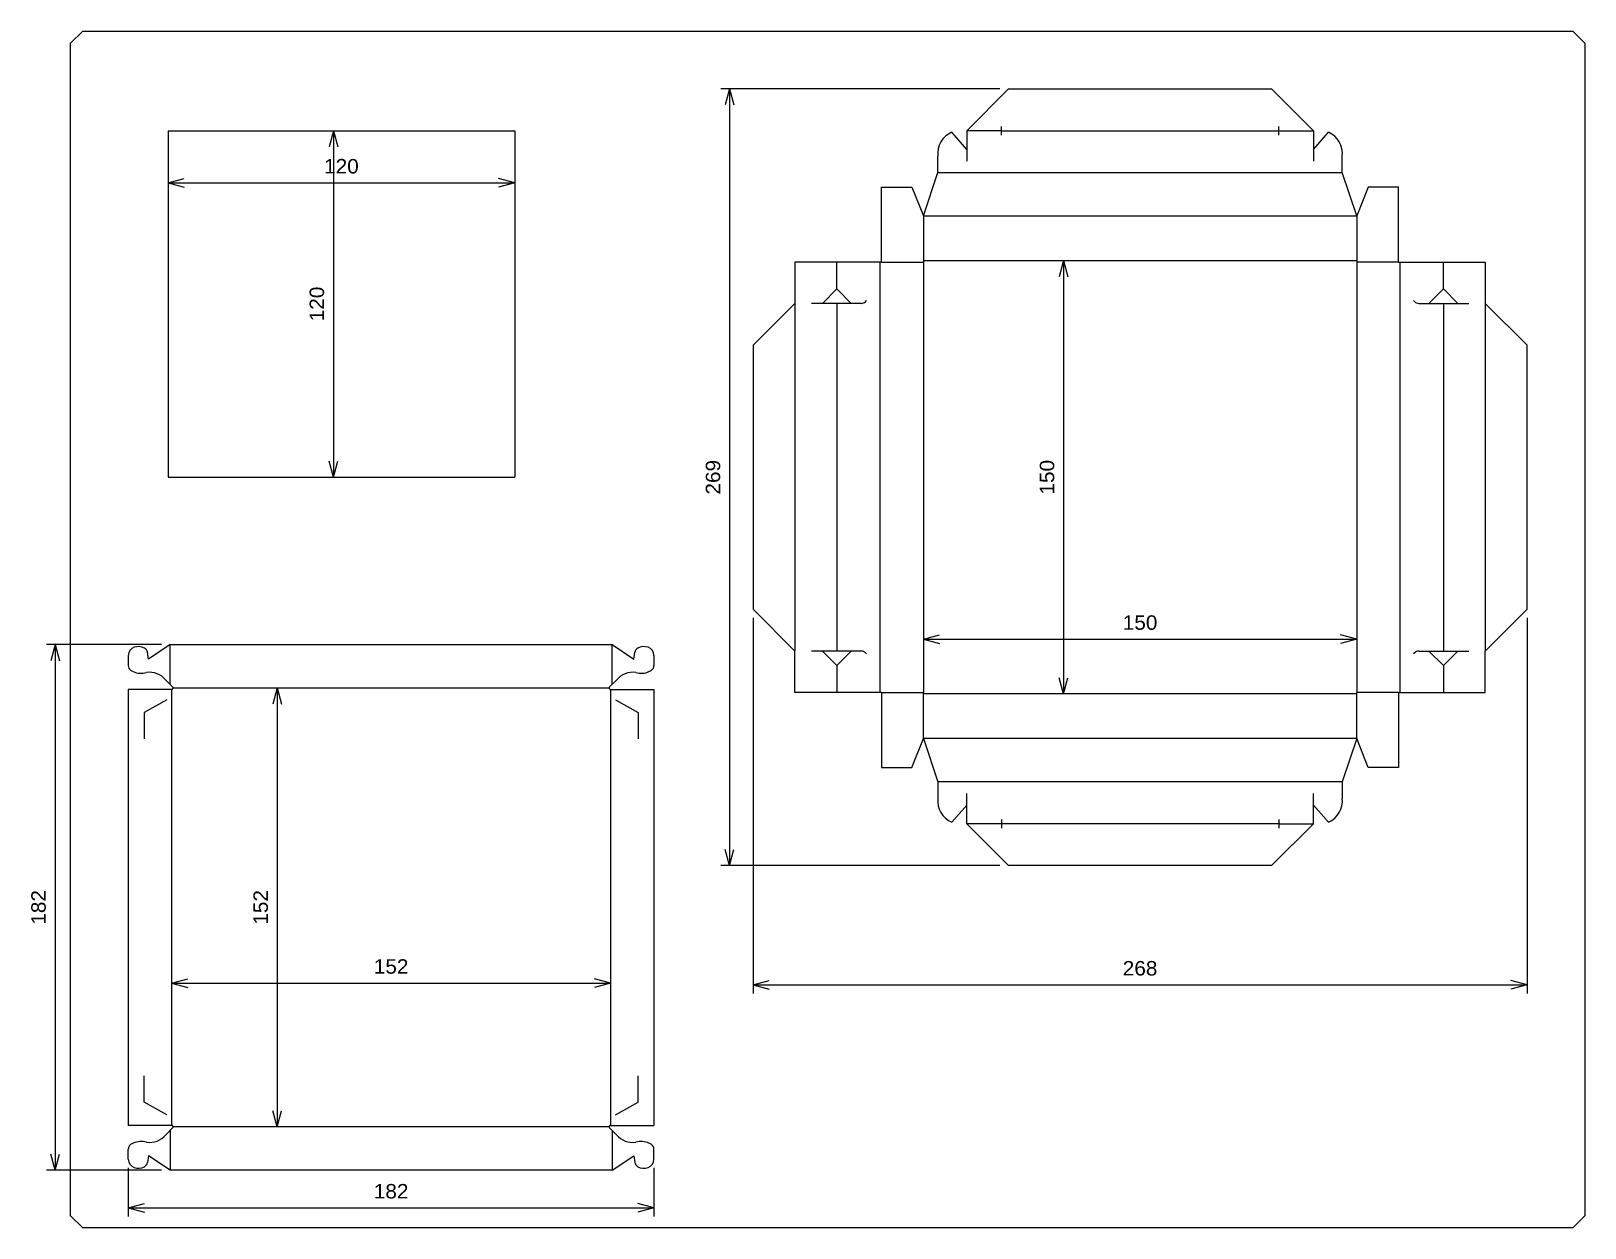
# Model space of a CAD drawing. Extents: x -366 to 172, y 107 to 522.
import ezdxf
from ezdxf.enums import TextEntityAlignment as Align

# ---------------------------------------------------------------- set-up
doc = ezdxf.new("R2010")
doc.units = 0
doc.layers.get('0').update_dxf_attribs({"linetype": 'CONTINUOUS'})
for name, color, linetype in [('01_CUT_2PT', 12, 'CONTINUOUS'), ('03_BIG_2PT', 10, 'CONTINUOUS'), ('05_PRF_2PT', 14, 'CONTINUOUS'), ('07_RIC_2PT', 9, 'CONTINUOUS'), ('BOARD', 12, 'CONTINUOUS'), ('TEXT', 15, 'CONTINUOUS')]:
    doc.layers.add(name, color=color, linetype=linetype)

msp = doc.modelspace()

# ---------------------------------------------------------------- linework, layer by layer
for p, q in [((-30.446948, 501.519134), (-127.047975, 501.519134)), ((-124.047975, 501.519134), (-125.547975, 495.921058)), ((-124.047975, 501.519134), (-122.547975, 495.921058)), ((-124.047975, 501.519134), (-124.047975, 232.519257)), ((-261.196918, 487.019196), (-262.696918, 481.42112)), ((-261.196918, 487.019196), (-259.696918, 481.42112)), ((-261.196918, 487.019196), (-261.196918, 367.019196)), ((-318.446948, 468.961717), (-312.848872, 470.461717)), ((-318.446948, 468.961717), (-312.848872, 467.461717)), ((-318.446948, 468.961717), (-198.446948, 468.961717)), ((-198.446948, 468.961717), (-204.045024, 470.461717)), ((-198.446948, 468.961717), (-204.045024, 467.461717)), ((-8.413066, 442.019134), (-9.913066, 436.421058)), ((-8.413066, 442.019134), (-6.913066, 436.421058)), ((-8.413066, 442.019134), (-8.413066, 292.019257)), ((-261.196918, 367.019196), (-262.696918, 372.617272)), ((-261.196918, 367.019196), (-259.696918, 372.617272)), ((-115.946948, 318.319257), (-115.946948, 188.236329)), ((152.053052, 318.319257), (152.053052, 188.236329)), ((-56.946948, 310.942026), (-51.348872, 312.442026)), ((93.053052, 310.942026), (87.454976, 312.442026)), ((-320.738022, 309.073578), (-360.550116, 309.073578)), ((-357.550116, 309.073578), (-359.050116, 303.475502)), ((-357.550116, 309.073578), (-356.050116, 303.475502)), ((-357.550116, 309.073578), (-357.550116, 127.073578)), ((-56.946948, 310.942026), (-51.348872, 309.442026)), ((-56.946948, 310.942026), (93.053052, 310.942026)), ((93.053052, 310.942026), (87.454976, 309.442026)), ((-8.413066, 292.019257), (-9.913066, 297.617334)), ((-8.413066, 292.019257), (-6.913066, 297.617334)), ((-280.646357, 294.073578), (-282.146357, 288.475502)), ((-280.646357, 294.073578), (-279.146357, 288.475502)), ((-280.646357, 294.073578), (-280.646357, 142.073578)), ((-124.047975, 232.519257), (-125.547975, 238.117334)), ((-124.047975, 232.519257), (-122.547975, 238.117334)), ((-30.446948, 232.519257), (-127.047975, 232.519257)), ((-317.238022, 191.85652), (-311.639946, 193.35652)), ((-317.238022, 191.85652), (-311.639946, 190.35652)), ((-317.238022, 191.85652), (-165.238022, 191.85652)), ((-165.238022, 191.85652), (-170.836098, 193.35652)), ((-165.238022, 191.85652), (-170.836098, 190.35652)), ((-115.946948, 191.236329), (-110.348872, 192.736329)), ((-115.946948, 191.236329), (-110.348872, 189.736329)), ((-115.946948, 191.236329), (152.053052, 191.236329)), ((152.053052, 191.236329), (146.454976, 192.736329)), ((152.053052, 191.236329), (146.454976, 189.736329)), ((-280.646357, 142.073578), (-282.146357, 147.671654)), ((-280.646357, 142.073578), (-279.146357, 147.671654)), ((-357.550116, 127.073578), (-359.050116, 132.671654)), ((-357.550116, 127.073578), (-356.050116, 132.671654)), ((-320.738022, 127.073578), (-360.550116, 127.073578)), ((-332.238022, 127.85292), (-332.238022, 111.022473)), ((-150.238022, 127.85292), (-150.238022, 111.022473)), ((-332.238022, 114.022473), (-326.639946, 115.522473)), ((-332.238022, 114.022473), (-326.639946, 112.522473)), ((-332.238022, 114.022473), (-150.238022, 114.022473)), ((-150.238022, 114.022473), (-155.836098, 115.522473)), ((-150.238022, 114.022473), (-155.836098, 112.522473))]:
    msp.add_line(p, q)
at = {"layer": '01_CUT_2PT'}
for p, q in [((-27.446948, 501.519134), (-41.946704, 487.019379)), ((-27.446948, 501.519134), (63.553052, 501.519134)), ((63.553052, 501.519134), (78.052808, 487.019379)), ((-41.946704, 480.519379), (-47.170092, 486.492523)), ((-41.946704, 487.019379), (-41.946704, 476.519134)), ((78.052808, 487.019379), (78.052808, 476.519134)), ((78.052808, 480.519379), (83.276196, 486.492523)), ((-51.946948, 472.519134), (-51.946948, 478.211985)), ((88.053052, 472.519134), (88.053052, 478.211985)), ((-56.946948, 457.519134), (-51.946948, 472.519134)), ((93.053052, 457.519134), (88.053052, 472.519134)), ((-71.446704, 441.519379), (-71.446704, 467.519134)), ((-71.446704, 467.519134), (-60.954279, 467.519134)), ((-60.954279, 467.519134), (-56.946948, 457.519134)), ((97.060383, 467.519134), (93.053052, 457.519134)), ((107.552808, 467.519134), (97.060383, 467.519134)), ((107.552808, 441.519379), (107.552808, 467.519134)), ((-56.946948, 457.519134), (-56.946948, 441.519379)), ((93.053052, 457.519134), (93.053052, 441.519379)), ((-71.446704, 441.519379), (-101.446948, 441.519379)), ((-101.446948, 441.519379), (-101.446948, 427.219135)), ((107.552808, 441.519379), (137.553052, 441.519379)), ((137.553052, 441.519379), (137.553052, 427.219135)), ((-86.946948, 432.219379), (-91.946948, 427.219379)), ((-81.94687, 427.219095), (-86.946948, 432.219379)), ((118.052974, 427.219095), (123.053052, 432.219379)), ((123.053052, 432.219379), (128.053052, 427.219379)), ((-115.946948, 412.719134), (-101.446948, 427.219135)), ((-78.445317, 427.219379), (-95.758087, 427.219379)), ((-77.03101, 427.805072), (-76.616704, 428.219379)), ((113.137114, 427.805072), (112.722808, 428.219379)), ((114.551421, 427.219379), (131.864191, 427.219379)), ((152.053052, 412.719134), (137.553052, 427.219135)), ((-115.946948, 412.719134), (-115.946948, 321.319257)), ((152.053052, 321.319257), (152.053052, 412.719134)), ((-115.946948, 321.319257), (-101.446948, 306.819256)), ((152.053052, 321.319257), (137.553052, 306.819256)), ((-317.738022, 309.073578), (-325.238022, 304.073578)), ((-317.738022, 309.073578), (-164.738022, 309.073578)), ((-164.738022, 309.073578), (-157.238022, 304.073578)), ((-101.446948, 292.519012), (-101.446948, 306.819256)), ((-78.445317, 306.819012), (-95.758087, 306.819012)), ((-86.946948, 301.819012), (-91.946948, 306.819012)), ((-81.94687, 306.819296), (-86.946948, 301.819012)), ((114.551421, 306.819012), (131.864191, 306.819012)), ((118.052974, 306.819296), (123.053052, 301.819012)), ((123.053052, 301.819012), (128.053052, 306.819012)), ((137.553052, 292.519012), (137.553052, 306.819256)), ((-332.238022, 305.294236), (-332.238022, 301.838078)), ((-325.238022, 304.073578), (-325.589392, 306.391112)), ((-157.238022, 304.073578), (-156.886652, 306.391112)), ((-150.238022, 305.294236), (-150.238022, 301.838078)), ((-77.03101, 306.233319), (-76.616704, 305.819012)), ((113.137114, 306.233319), (112.722808, 305.819012)), ((-316.884469, 294.427131), (-319.258838, 296.8015)), ((-165.591575, 294.427131), (-163.217206, 296.8015)), ((-332.238022, 293.573578), (-332.238022, 142.573578)), ((-317.238022, 293.573578), (-332.238022, 293.573578)), ((-165.238022, 293.573578), (-150.238022, 293.573578)), ((-150.238022, 293.573578), (-150.238022, 142.573578)), ((-71.446704, 292.519012), (-101.446948, 292.519012)), ((-71.446704, 292.519012), (-71.446704, 266.519257)), ((-56.946948, 276.519257), (-56.946948, 292.519012)), ((93.053052, 276.519257), (93.053052, 292.519012)), ((107.552808, 292.519012), (137.553052, 292.519012)), ((107.552808, 292.519012), (107.552808, 266.519257)), ((-318.909134, 289.953285), (-326.738022, 285.573578)), ((-326.738022, 285.573578), (-326.738022, 276.432097)), ((-163.56691, 289.953285), (-155.738022, 285.573578)), ((-155.738022, 285.573578), (-155.738022, 276.432097)), ((-60.954279, 266.519257), (-56.946948, 276.519257)), ((-56.946948, 276.519257), (-51.946948, 261.519257)), ((93.053052, 276.519257), (88.053052, 261.519257)), ((97.060383, 266.519257), (93.053052, 276.519257)), ((-71.446704, 266.519257), (-60.954279, 266.519257)), ((107.552808, 266.519257), (97.060383, 266.519257)), ((-51.946948, 261.519257), (-51.946948, 255.826407)), ((88.053052, 261.519257), (88.053052, 255.826407)), ((-41.946704, 253.519012), (-47.170092, 247.545868)), ((-41.946704, 247.019012), (-41.946704, 257.519257)), ((78.052808, 247.019012), (78.052808, 257.519257)), ((78.052808, 253.519012), (83.276196, 247.545868)), ((-27.446948, 232.519257), (-41.946704, 247.019012)), ((63.553052, 232.519257), (78.052808, 247.019012)), ((63.553052, 232.519257), (-27.446948, 232.519257)), ((-326.738022, 150.573578), (-326.738022, 159.715059)), ((-155.738022, 150.573578), (-155.738022, 159.715059)), ((-318.909134, 146.193871), (-326.738022, 150.573578)), ((-163.56691, 146.193871), (-155.738022, 150.573578)), ((-317.238022, 142.573578), (-332.238022, 142.573578)), ((-316.884469, 141.720025), (-319.258838, 139.345656)), ((-165.591575, 141.720025), (-163.217206, 139.345656)), ((-165.238022, 142.573578), (-150.238022, 142.573578)), ((-332.238022, 130.85292), (-332.238022, 134.309078)), ((-325.238022, 132.073578), (-325.589392, 129.756045)), ((-317.738022, 127.073578), (-325.238022, 132.073578)), ((-164.738022, 127.073578), (-157.238022, 132.073578)), ((-157.238022, 132.073578), (-156.886652, 129.756045)), ((-150.238022, 130.85292), (-150.238022, 134.309078)), ((-164.738022, 127.073578), (-317.738022, 127.073578))]:
    msp.add_line(p, q, dxfattribs=at)
for centre, radius, start, end in [((-43.876608, 479.074584), 8.116308, 113.942277, 186.100908), ((79.982712, 479.074584), 8.116308, 353.899092, 66.057723), ((-78.444772, 429.218511), 1.999132, 269.984367, 315.006529), ((114.550876, 429.218511), 1.999132, 224.993471, 270.015633), ((-329.238022, 305.294236), 3, 109.278228, 180), ((-328.736558, 303.860533), 4.518872, 62.328616, 109.278228), ((-327.566794, 306.091311), 2, 8.621168, 62.328616), ((-154.90925, 306.091311), 2, 117.671384, 171.378832), ((-153.739486, 303.860533), 4.518872, 70.721772, 117.671384), ((-153.238022, 305.294236), 3, 360, 70.721772), ((-78.444772, 304.81988), 1.999132, 44.993471, 90.015633), ((114.550876, 304.81988), 1.999132, 89.984367, 135.006529), ((-330.238022, 301.838078), 2, 180, 233.409912), ((-152.238022, 301.838078), 2, 306.590088, 360), ((-328.736558, 303.860533), 4.518872, 233.409912, 246.881531), ((-327.762383, 306.142414), 7, 246.881531, 285.113621), ((-324.829905, 292.322569), 7.14826, 38.797983, 98.911604), ((-157.646139, 292.322569), 7.14826, 81.088396, 141.202017), ((-154.71366, 306.142414), 7, 254.886379, 293.118469), ((-153.739486, 303.860533), 4.518872, 293.118469, 306.590088), ((-317.238022, 294.073578), 0.5, 270, 45), ((-165.238022, 294.073578), 0.5, 135, 270), ((-43.876608, 254.963807), 8.116308, 173.899092, 246.057723), ((79.982712, 254.963807), 8.116308, 293.942277, 6.100908), ((-317.238022, 142.073578), 0.5, 315, 90), ((-165.238022, 142.073578), 0.5, 90, 225), ((-330.238022, 134.309078), 2, 126.590088, 180), ((-328.736558, 132.286624), 4.518872, 113.118469, 126.590088), ((-327.762383, 130.004743), 7, 74.886379, 113.118469), ((-324.829905, 143.824587), 7.14826, 261.088396, 321.202017), ((-157.646139, 143.824587), 7.14826, 218.797983, 278.911604), ((-154.71366, 130.004743), 7, 66.881531, 105.113621), ((-153.739486, 132.286624), 4.518872, 53.409912, 66.881531), ((-152.238022, 134.309078), 2, 0, 53.409912), ((-329.238022, 130.85292), 3, 180, 250.721772), ((-327.566794, 130.055846), 2, 297.671384, 351.378832), ((-154.90925, 130.055846), 2, 188.621168, 242.328616), ((-153.238022, 130.85292), 3, 289.278228, 0), ((-328.736558, 132.286624), 4.518872, 250.721772, 297.671384), ((-153.739486, 132.286624), 4.518872, 242.328616, 289.278228)]:
    msp.add_arc(centre, radius, start, end, dxfattribs=at)
at = {"layer": '03_BIG_2PT'}
for p, q in [((-29.946948, 487.019134), (-41.946948, 487.019134)), ((66.053052, 487.019134), (78.053052, 487.019134)), ((-51.946948, 472.519134), (88.053052, 472.519134)), ((-56.946948, 457.519134), (93.053052, 457.519134)), ((-86.946948, 432.219379), (-86.946948, 441.519379)), ((-71.946948, 292.519012), (-71.946948, 441.519379)), ((-71.446704, 441.519379), (-56.946948, 441.519379)), ((-56.946948, 442.019134), (93.053052, 442.019134)), ((-56.946948, 441.519379), (-56.946948, 292.519012)), ((93.053052, 441.519379), (93.053052, 292.519012)), ((107.552808, 441.519379), (93.053052, 441.519379)), ((108.053052, 292.519012), (108.053052, 441.519379)), ((123.053052, 432.219379), (123.053052, 441.519379)), ((-86.946948, 427.219379), (-86.946948, 306.819012)), ((123.053052, 427.219379), (123.053052, 306.819012)), ((-317.738022, 295.280685), (-317.738022, 309.073578)), ((-164.738022, 295.280685), (-164.738022, 309.073578)), ((-86.946948, 301.819012), (-86.946948, 292.519012)), ((123.053052, 301.819012), (123.053052, 292.519012)), ((-317.238022, 293.573578), (-317.238022, 142.573578)), ((-316.738022, 294.073578), (-165.738022, 294.073578)), ((-165.238022, 293.573578), (-165.238022, 142.573578)), ((-71.446704, 292.519012), (-56.946948, 292.519012)), ((93.053052, 292.019257), (-56.946948, 292.019257)), ((107.552808, 292.519012), (93.053052, 292.519012)), ((93.053052, 276.519257), (-56.946948, 276.519257)), ((88.053052, 261.519257), (-51.946948, 261.519257)), ((-29.946948, 247.019257), (-41.946948, 247.019257)), ((66.053052, 247.019257), (78.053052, 247.019257)), ((-317.738022, 140.866471), (-317.738022, 127.073578)), ((-165.738022, 142.073578), (-316.738022, 142.073578)), ((-164.738022, 140.866471), (-164.738022, 127.073578))]:
    msp.add_line(p, q, dxfattribs=at)
at = {"layer": '05_PRF_2PT'}
for p, q in [((-29.946948, 487.019379), (66.053052, 487.019379)), ((-101.446948, 427.019135), (-101.446948, 307.019256)), ((137.553052, 427.019135), (137.553052, 307.019256)), ((66.053052, 247.019012), (-29.946948, 247.019012))]:
    msp.add_line(p, q, dxfattribs=at)
at = {"layer": '07_RIC_2PT'}
for p, q in [((-318.446948, 487.019196), (-198.446948, 487.019196)), ((-318.446948, 487.019196), (-318.446948, 367.019196)), ((-198.446948, 487.019196), (-198.446948, 367.019196)), ((-318.446948, 367.019196), (-198.446948, 367.019196))]:
    msp.add_line(p, q, dxfattribs=at)
at = {"layer": 'BOARD'}
for p, q in [((-352.238022, 517.276494), (-347.995381, 521.519134)), ((-352.238022, 111.316219), (-352.238022, 517.276494)), ((-347.995381, 521.519134), (167.810411, 521.519134)), ((167.810411, 521.519134), (172.053052, 517.276494)), ((172.053052, 517.276494), (172.053052, 111.316219)), ((-347.995381, 107.073578), (-352.238022, 111.316219)), ((172.053052, 111.316219), (167.810411, 107.073578)), ((167.810411, 107.073578), (-347.995381, 107.073578))]:
    msp.add_line(p, q, dxfattribs=at)
at = {"layer": 'TEXT'}
for p, q in [((-29.946948, 485.519379), (-29.946948, 488.519379)), ((66.053052, 485.519379), (66.053052, 488.519379)), ((-29.946948, 248.519012), (-29.946948, 245.519012)), ((66.053052, 248.519012), (66.053052, 245.519012))]:
    msp.add_line(p, q, dxfattribs=at)

# ---------------------------------------------------------------- texts
at = {"width": 1.192817}
for s, p, p2 in [('120', (-264.445771, 472.219174), (-252.448125, 472.219174)), ('150', (12.054229, 314.199482), (24.051875, 314.199482)), ('152', (-247.236845, 195.113977), (-235.239199, 195.113977)), ('268', (12.054229, 194.493786), (24.051875, 194.493786)), ('182', (-247.236845, 117.27993), (-235.239199, 117.27993))]:
    msp.add_text(s, height=5, dxfattribs=at).set_placement(p, p2, align=Align.FIT)
for s, p, p2 in [('120', (-264.454375, 421.020373), (-264.454375, 433.018018)), ('269', (-127.305432, 361.020373), (-127.305432, 373.018018)), ('150', (-11.670523, 361.020373), (-11.670523, 373.018018)), ('182', (-360.807573, 212.074756), (-360.807573, 224.072401)), ('152', (-283.903813, 212.074756), (-283.903813, 224.072401))]:
    msp.add_text(s, height=5, rotation=90, dxfattribs=at).set_placement(p, p2, align=Align.FIT)

doc.saveas('drawing.dxf')
